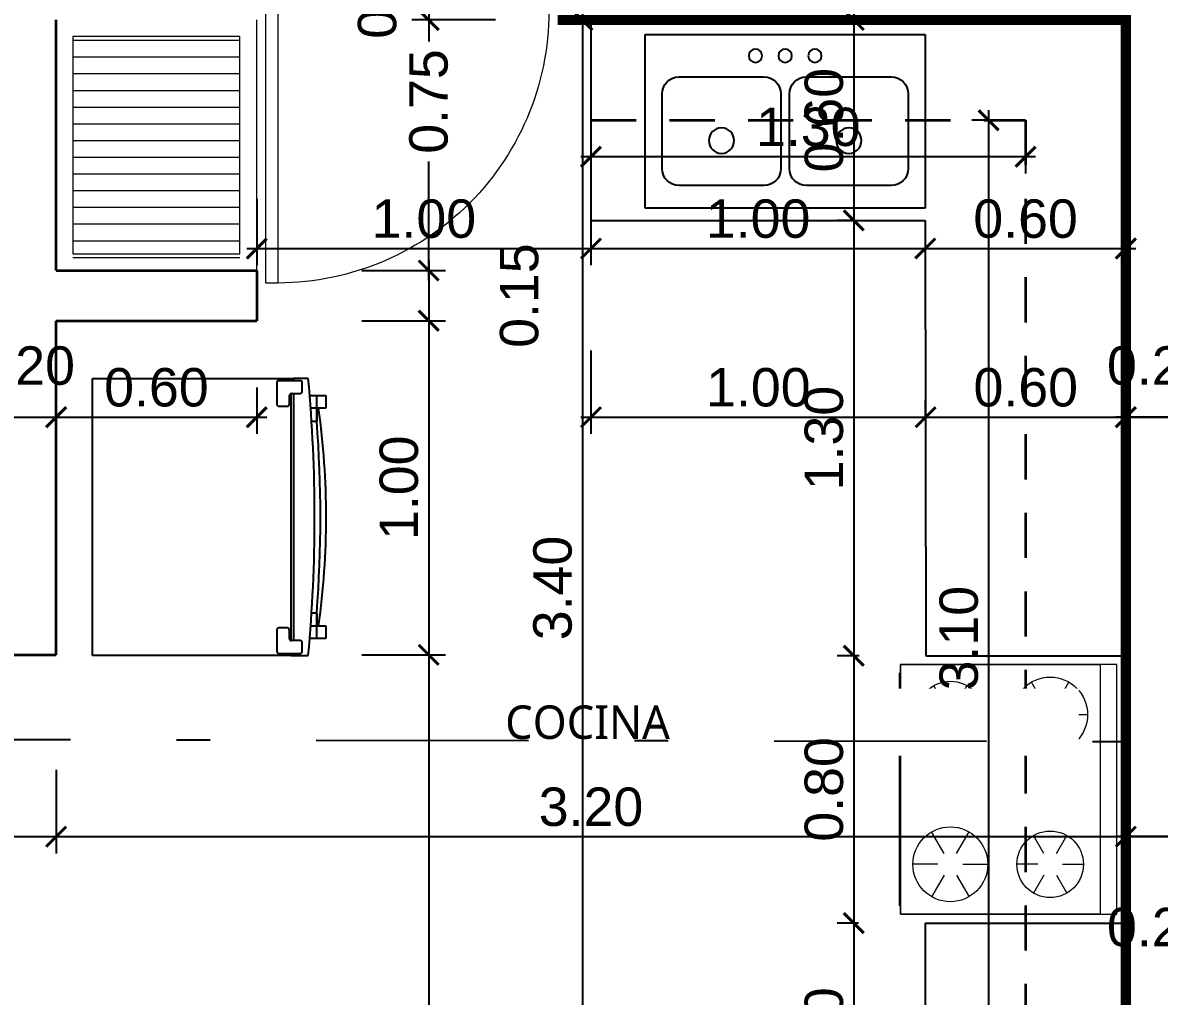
# Model space of a CAD drawing. Header units: feet. Extents: x -417 to 46, y -646 to -218.
# Drawn here: x -100.695 to -97.295, y -490.149 to -487.236 of the extents above; entities that cross this region are included whole.
import ezdxf

# ---------------------------------------------------------------- set-up
doc = ezdxf.new("R2010")
doc.units = ezdxf.units.FT
doc.header["$MEASUREMENT"] = 0
doc.linetypes.add('DASHDOT', pattern=[25.4, 12.7, -6.35, 0, -6.35])
doc.linetypes.add('HIDDEN', pattern=[0.375, 0.25, -0.125])
for name, color, linetype in [('00-PISOS', 30, 'Continuous'), ('COCINA', 2, 'Continuous'), ('DIM', 10, 'Continuous'), ('GRDUTIY', 5, 'Continuous'), ('MB3', 8, 'Continuous')]:
    doc.layers.add(name, color=color, linetype=linetype)
for name, color, linetype, lineweight in [('A-WALL', 4, 'Continuous', 25), ('closet', 8, 'Continuous', 5), ('DIM-COTAS', 1, 'Continuous', 5), ('muebles', 2, 'Continuous', 5), ('Piso', 8, 'Continuous', 9), ('puertas', 8, 'Continuous', 9), ('TXT', 2, 'Continuous', 9)]:
    doc.layers.add(name, color=color, linetype=linetype, lineweight=lineweight)
doc.styles.add('ads', font='trebuc.ttf', dxfattribs={"height": 0.14})
doc.styles.get("Standard").update_dxf_attribs({"font": 'arial.ttf', "height": 0.115})
doc.dimstyles.new('KEILY', dxfattribs={"dimtxt": 0.115, "dimasz": 0.06, "dimexe": 0.05, "dimexo": 0.2, "dimgap": 0.03, "dimtad": 1, "dimzin": 1, "dimdsep": 46, "dimtxsty": 'Standard', "dimblk": 'ARCHTICK', "dimcen": 2.5, "dimdle": 0.03, "dimclrd": 256, "dimclre": 256, "dimclrt": 7, "dimadec": 0, "dimazin": 0, "dimtfac": 1, "dimtmove": 2, "dimatfit": 3, "dimfxl": 0.2, "dimfxlon": 1, "dimtolj": 1, "dimtzin": 1, "dimarcsym": 0})

# ---------------------------------------------------------------- blocks, each defined once
blk = doc.blocks.new('A$C285A50AC')
at = {"layer": 'muebles'}
for p, q in [((0.0012, 0.6896, -0.889), (0, 0.0292, -0.889)), ((0.0012, 0.6896), (0.0011, 0.6388)), ((0.7632, 0.6882), (0.0012, 0.6896)), ((0.7632, 0.6882, -0.889), (0.0012, 0.6896, -0.889)), ((0.762, 0.0278, -0.889), (0.7632, 0.6882, -0.889)), ((0.7631, 0.6374), (0.7632, 0.6882)), ((0.0011, 0.6388), (0.7631, 0.6374)), ((0, 0.0292, -0.889), (0.762, 0.0278, -0.889))]:
    blk.add_line(p, q, dxfattribs=at)
at = {"layer": 'muebles', "color": 8}
for p, q in [((0.1533, 0.5242, 0.0025), (0.1534, 0.6004, 0.0025)), ((0.6105, 0.5234, 0.0025), (0.6106, 0.5869, 0.0025)), ((0.1203, 0.5052, 0.0025), (0.0543, 0.5435, 0.0025)), ((0.1863, 0.5051, 0.0025), (0.2523, 0.5431, 0.0025)), ((0.5775, 0.5044, 0.0025), (0.5225, 0.5363, 0.0025)), ((0.6435, 0.5043, 0.0025), (0.6985, 0.5359, 0.0025)), ((0.1202, 0.4671, 0.0025), (0.0541, 0.4292, 0.0025)), ((0.1862, 0.467, 0.0025), (0.2521, 0.4288, 0.0025)), ((0.5774, 0.4663, 0.0025), (0.5223, 0.4347, 0.0025)), ((0.6434, 0.4662, 0.0025), (0.6983, 0.4343, 0.0025)), ((0.1532, 0.448, 0.0025), (0.153, 0.3718, 0.0025)), ((0.6104, 0.4472, 0.0025), (0.6102, 0.3837, 0.0025)), ((0.1527, 0.2194, 0.0025), (0.1529, 0.2829, 0.0025)), ((0.6099, 0.2186, 0.0025), (0.6101, 0.2948, 0.0025)), ((0.1197, 0.2004, 0.0025), (0.0648, 0.2323, 0.0025)), ((0.1857, 0.2003, 0.0025), (0.2408, 0.232, 0.0025)), ((0.5769, 0.1996, 0.0025), (0.511, 0.2378, 0.0025)), ((0.6429, 0.1995, 0.0025), (0.709, 0.2375, 0.0025)), ((0.1196, 0.1623, 0.0025), (0.0646, 0.1307, 0.0025)), ((0.1526, 0.1432, 0.0025), (0.1525, 0.0797, 0.0025)), ((0.1856, 0.1622, 0.0025), (0.2406, 0.1304, 0.0025)), ((0.5768, 0.1615, 0.0025), (0.5108, 0.1235, 0.0025)), ((0.6098, 0.1424, 0.0025), (0.6097, 0.0662, 0.0025)), ((0.6428, 0.1614, 0.0025), (0.7088, 0.1232, 0.0025))]:
    blk.add_line(p, q, dxfattribs=at)
at = {"layer": 'muebles', "extrusion": (-0.001805, -0.999998, 0)}
for p, q in [((0.0635, 0.0265, -0.6223), (0.6985, 0.0254, -0.6223)), ((0.0635, 0.0265, -0.1016), (0.6985, 0.0254, -0.1016))]:
    blk.add_line(p, q, dxfattribs=at)
at = {"layer": 'muebles'}
for centre, radius in [((0.1532, 0.4861, 0.0025), 0.1143), ((0.6104, 0.4853, 0.0025), 0.1016), ((0.1527, 0.1813, 0.0025), 0.1016), ((0.6099, 0.1805, 0.0025), 0.1143)]:
    blk.add_circle(centre, radius, dxfattribs=at)
at = {"layer": 'muebles', "color": 8, "extrusion": (-0.001805, -0.999998, 0)}
for centre in [(0.0888, -0.0381, -0.0267), (0.2158, -0.0381, -0.0267), (0.3809, -0.0381, -0.0267), (0.546, -0.0381, -0.0267), (0.673, -0.0381, -0.0267)]:
    blk.add_circle(centre, 0.0254, dxfattribs=at)
at = {"layer": 'muebles'}
for points in [[(0.0012, 0.6896, 0.254), (0.0011, 0.6388, 0.254), (0.7631, 0.6374, 0.254), (0.7632, 0.6882, 0.254)], [(0, 0.0292), (0.0011, 0.6388), (0.7631, 0.6374), (0.762, 0.0278)]]:
    blk.add_3dface(points, dxfattribs=at)
at = {"layer": 'muebles', "color": 8}
for points in [[(0.0254, 0.0266, -0.0762), (0.0254, 0.0266, -0.5334), (0.7366, 0.0253, -0.5334), (0.7366, 0.0253, -0.0762)], [(0.0254, 0.0266, -0.5969), (0.0254, 0.0266, -0.8509), (0.7366, 0.0253, -0.8509), (0.7366, 0.0253, -0.5969)]]:
    blk.add_3dface(points, dxfattribs=at)
blk = doc.blocks.new('A$C2C3967B4')
at = {"layer": 'COCINA'}
for p, q in [((0.8382, 0.5199), (0, 0.5199)), ((0, 0.5199), (0, 0)), ((0.8382, 0), (0.8382, 0.5199)), ((0.3556, 0.3929), (0.1016, 0.3929)), ((0.7366, 0.3929), (0.4826, 0.3929)), ((0.0508, 0.3421), (0.0508, 0.1189)), ((0.4064, 0.1189), (0.4064, 0.3421)), ((0.4318, 0.3421), (0.4318, 0.1189)), ((0.7874, 0.1189), (0.7874, 0.3421)), ((0.1016, 0.0681), (0.3556, 0.0681)), ((0.4826, 0.0681), (0.7366, 0.0681)), ((0, 0), (0.8382, 0))]:
    blk.add_line(p, q, dxfattribs=at)
for centre, radius in [((0.3302, 0.4564), 0.0201), ((0.4191, 0.4564), 0.0201), ((0.508, 0.4564), 0.0201), ((0.2286, 0.2024), 0.0381), ((0.6096, 0.2024), 0.0381)]:
    blk.add_circle(centre, radius, dxfattribs=at)
for centre, start, end in [((0.1016, 0.3421), 90, 180), ((0.3556, 0.3421), 0, 90), ((0.4826, 0.3421), 90, 180), ((0.7366, 0.3421), 0, 90), ((0.1016, 0.1189), 180, 270), ((0.3556, 0.1189), 270, 0), ((0.4826, 0.1189), 180, 270), ((0.7366, 0.1189), 270, 0)]:
    blk.add_arc(centre, 0.0508, start, end, dxfattribs=at)
blk = doc.blocks.new('A$C007B5363')
at = {"layer": 'COCINA'}
for p, q in [((0, 0.8287), (0.5944, 0.8287)), ((0, 0), (0, 0.8287)), ((0.6206, 0.8223), (0.5571, 0.8223)), ((0.5944, 0.8287), (0.6007, 0.8287)), ((0.5944, 0.8223), (0.5944, 0.8287)), ((0.6007, 0.8287), (0.6007, 0.8223)), ((0.6452, 0.8287), (0.6007, 0.8287)), ((0.5507, 0.816), (0.5507, 0.7525)), ((0.5944, 0.0446), (0.5944, 0.7841)), ((0.5952, 0.7842), (0.6206, 0.7842)), ((0.6007, 0.7842), (0.6007, 0.0445)), ((0.6269, 0.7906), (0.6269, 0.816)), ((0.5888, 0.7525), (0.5888, 0.7779)), ((0.6487, 0.7779), (0.6706, 0.7779)), ((0.6706, 0.7779), (0.6975, 0.7779)), ((0.6706, 0.7398), (0.6706, 0.7779)), ((0.6706, 0.7398), (0.6706, 0.7779)), ((0.6987, 0.7398), (0.6987, 0.7779)), ((0.5571, 0.7461), (0.5825, 0.7461)), ((0.6706, 0.7398), (0.6513, 0.7398)), ((0.6975, 0.7398), (0.6706, 0.7398)), ((0.6706, 0.7398), (0.6706, 0.7017)), ((0.6706, 0.7017), (0.6706, 0.7398)), ((0.6539, 0.7017), (0.6706, 0.7017)), ((0.6706, 0.127), (0.6539, 0.127)), ((0.6706, 0.127), (0.6706, 0.0889)), ((0.6706, 0.0889), (0.6706, 0.127)), ((0.5507, 0.0762), (0.5507, 0.0127)), ((0.5825, 0.0826), (0.5571, 0.0826)), ((0.5888, 0.0508), (0.5888, 0.0762)), ((0.6513, 0.0889), (0.6706, 0.0889)), ((0.6706, 0.0889), (0.6975, 0.0889)), ((0.6706, 0.0508), (0.6706, 0.0889)), ((0.6706, 0.0508), (0.6706, 0.0889)), ((0.6987, 0.0508), (0.6987, 0.0889)), ((0.6206, 0.0445), (0.5952, 0.0445)), ((0.6269, 0.0127), (0.6269, 0.0381)), ((0.6706, 0.0508), (0.6487, 0.0508)), ((0.6975, 0.0508), (0.6706, 0.0508)), ((0.5944, 0), (0, 0)), ((0.5571, 0.0064), (0.6206, 0.0064)), ((0.5944, 0), (0.5944, 0.0064)), ((0.5944, 0), (0.6007, 0)), ((0.6007, 0.0064), (0.6007, 0)), ((0.6007, 0), (0.6452, 0))]:
    blk.add_line(p, q, dxfattribs=at)
for centre, radius, start, end in [((0.5571, 0.816), 0.00635, 90, 180), ((0.6206, 0.816), 0.00635, 360, 90), ((-3.8512, 0.4143), 4.5154, 354.7351, 5.2649), ((0.5952, 0.7779), 0.00635, 90, 180), ((0.6206, 0.7906), 0.00635, 270, 360), ((0.5571, 0.7525), 0.00635, 180, 270), ((0.5825, 0.7525), 0.00635, 270, 360), ((-1.6745, 0.4143), 2.3731, 352.1151, 7.8849), ((-3.0793, 0.4143), 3.7608, 355.6182, 4.3818), ((0.5571, 0.0762), 0.00635, 90, 180), ((0.5825, 0.0762), 0.00635, 360, 90), ((0.5952, 0.0508), 0.00635, 180, 270), ((0.6206, 0.0381), 0.00635, 360, 90), ((0.5571, 0.0127), 0.00635, 180, 270), ((0.6206, 0.0127), 0.00635, 270, 360)]:
    blk.add_arc(centre, radius, start, end, dxfattribs=at)
blk = doc.blocks.new('A$C4D292AF4')
at = {"layer": 'puertas'}
for points in [[(0.03, 0.05), (0.07, 0.05), (0.07, 1.05), (0.03, 1.05)], [(0, 0), (0.03, 0), (0.03, 0.1), (0, 0.1)], [(0.97, 0), (1, 0), (1, 0.1), (0.97, 0.1)]]:
    blk.add_lwpolyline(points, close=True, dxfattribs=at)
blk.add_arc((0.0677, 0.1465), 0.9035, 357.0481, 89.8556, dxfattribs=at)
blk = doc.blocks.new('_ArchTick')
at = {"layer": 'DIM-COTAS', "color": 0, "const_width": 0.15}
blk.add_lwpolyline([(-0.5, -0.5), (0.5, 0.5)], dxfattribs=at)
blk = doc.blocks.new('*D1534')
at = {"layer": 'Defpoints', "color": 0, "transparency": 16777216}
for p in [(-76.1581, -487.2775), (-102.945, -488.9275), (-75.8766, -488.9275)]:
    blk.add_point(p, dxfattribs=at)
at = {"layer": 'DIM', "lineweight": -2, "transparency": 16777216}
for p, q in [((-75.8766, -487.2475), (-75.8766, -488.9575)), ((-75.9581, -487.2775), (-75.8266, -487.2775)), ((-76.0766, -488.9275), (-75.8266, -488.9275))]:
    blk.add_line(p, q, dxfattribs=at)
at = {"layer": 'DIM', "lineweight": -2, "transparency": 16777216, "xscale": 0.06, "yscale": 0.06, "zscale": 0.06}
for p, rotation in [((-75.8766, -487.2775), 90), ((-75.8766, -488.9275), 270)]:
    blk.add_blockref('_ArchTick', p, dxfattribs=dict(at, rotation=rotation))
at = {"layer": 'DIM', "color": 7, "transparency": 16777216, "insert": (-75.9653, -488.1025), "char_height": 0.115, "attachment_point": 5, "rotation": 90}
blk.add_mtext('\\A1;1.65', dxfattribs=at)
blk = doc.blocks.new('*D1553')
at = {"layer": 'Defpoints', "color": 0, "transparency": 16777216}
for p in [(-98.8954, -487.0275), (-99.4809, -487.2275), (-98.9954, -487.2275)]:
    blk.add_point(p, dxfattribs=at)
at = {"layer": 'DIM', "lineweight": -2, "transparency": 16777216}
for p, q in [((-99.4809, -486.9975), (-99.4809, -487.2575)), ((-99.2809, -487.0275), (-99.5309, -487.0275)), ((-99.2809, -487.2275), (-99.5309, -487.2275))]:
    blk.add_line(p, q, dxfattribs=at)
at = {"layer": 'DIM', "lineweight": -2, "transparency": 16777216, "xscale": 0.06, "yscale": 0.06, "zscale": 0.06}
for p, rotation in [((-99.4809, -487.0275), 90), ((-99.4809, -487.2275), 270)]:
    blk.add_blockref('_ArchTick', p, dxfattribs=dict(at, rotation=rotation))
at = {"layer": 'DIM', "color": 7, "transparency": 16777216, "insert": (-99.6346, -487.1275), "char_height": 0.115, "attachment_point": 5, "rotation": 90}
blk.add_mtext('\\A1;0.20', dxfattribs=at)
blk = doc.blocks.new('*D1554')
at = {"layer": 'Defpoints', "color": 0, "transparency": 16777216}
for p in [(-98.9954, -487.2275), (-99.9954, -487.9775), (-99.4809, -487.9775)]:
    blk.add_point(p, dxfattribs=at)
at = {"layer": 'DIM', "lineweight": -2, "transparency": 16777216}
for p, q in [((-99.4809, -487.1975), (-99.4809, -487.2917)), ((-99.2809, -487.2275), (-99.5309, -487.2275)), ((-99.4809, -488.0075), (-99.4809, -487.6512)), ((-99.6809, -487.9775), (-99.4309, -487.9775))]:
    blk.add_line(p, q, dxfattribs=at)
at = {"layer": 'DIM', "lineweight": -2, "transparency": 16777216, "xscale": 0.06, "yscale": 0.06, "zscale": 0.06}
for p, rotation in [((-99.4809, -487.2275), 90), ((-99.4809, -487.9775), 270)]:
    blk.add_blockref('_ArchTick', p, dxfattribs=dict(at, rotation=rotation))
at = {"layer": 'DIM', "color": 7, "transparency": 16777216, "insert": (-99.4809, -487.4715), "char_height": 0.115, "attachment_point": 5, "rotation": 90}
blk.add_mtext('\\A1;0.75', dxfattribs=at)
blk = doc.blocks.new('*D1555')
at = {"layer": 'Defpoints', "color": 0, "transparency": 16777216}
for p in [(-99.9954, -487.9775), (-99.9954, -488.1275), (-99.4809, -488.1275)]:
    blk.add_point(p, dxfattribs=at)
at = {"layer": 'DIM', "lineweight": -2, "transparency": 16777216}
for p, q in [((-99.4809, -487.9475), (-99.4809, -488.1575)), ((-99.6809, -487.9775), (-99.4309, -487.9775)), ((-99.6809, -488.1275), (-99.4309, -488.1275))]:
    blk.add_line(p, q, dxfattribs=at)
at = {"layer": 'DIM', "lineweight": -2, "transparency": 16777216, "xscale": 0.06, "yscale": 0.06, "zscale": 0.06}
for p, rotation in [((-99.4809, -487.9775), 90), ((-99.4809, -488.1275), 270)]:
    blk.add_blockref('_ArchTick', p, dxfattribs=dict(at, rotation=rotation))
at = {"layer": 'DIM', "color": 7, "transparency": 16777216, "insert": (-99.2097, -488.0525), "char_height": 0.115, "attachment_point": 5, "rotation": 90}
blk.add_mtext('\\A1;0.15', dxfattribs=at)
blk = doc.blocks.new('*D1556')
at = {"layer": 'Defpoints', "color": 0, "transparency": 16777216}
for p in [(-99.9954, -488.1275), (-100.5954, -489.1275), (-99.4809, -489.1275)]:
    blk.add_point(p, dxfattribs=at)
at = {"layer": 'DIM', "lineweight": -2, "transparency": 16777216}
for p, q in [((-99.4809, -488.0975), (-99.4809, -489.1575)), ((-99.6809, -488.1275), (-99.4309, -488.1275)), ((-99.6809, -489.1275), (-99.4309, -489.1275))]:
    blk.add_line(p, q, dxfattribs=at)
at = {"layer": 'DIM', "lineweight": -2, "transparency": 16777216, "xscale": 0.06, "yscale": 0.06, "zscale": 0.06}
for p, rotation in [((-99.4809, -488.1275), 90), ((-99.4809, -489.1275), 270)]:
    blk.add_blockref('_ArchTick', p, dxfattribs=dict(at, rotation=rotation))
at = {"layer": 'DIM', "color": 7, "transparency": 16777216, "insert": (-99.5696, -488.6275), "char_height": 0.115, "attachment_point": 5, "rotation": 90}
blk.add_mtext('\\A1;1.00', dxfattribs=at)
blk = doc.blocks.new('*D1557')
at = {"layer": 'Defpoints', "color": 0, "transparency": 16777216}
for p in [(-100.5954, -489.1275), (-99.4809, -495.4275), (-99.2904, -495.4275)]:
    blk.add_point(p, dxfattribs=at)
at = {"layer": 'DIM', "lineweight": -2, "transparency": 16777216}
for p, q in [((-99.4809, -489.0975), (-99.4809, -495.4575)), ((-99.6809, -489.1275), (-99.4309, -489.1275)), ((-99.4809, -495.4275), (-99.5309, -495.4275))]:
    blk.add_line(p, q, dxfattribs=at)
at = {"layer": 'DIM', "lineweight": -2, "transparency": 16777216, "xscale": 0.06, "yscale": 0.06, "zscale": 0.06}
for p, rotation in [((-99.4809, -489.1275), 90), ((-99.4809, -495.4275), 270)]:
    blk.add_blockref('_ArchTick', p, dxfattribs=dict(at, rotation=rotation))
at = {"layer": 'DIM', "color": 7, "transparency": 16777216, "insert": (-99.5696, -492.2775), "char_height": 0.115, "attachment_point": 5, "rotation": 90}
blk.add_mtext('\\A1;6.30', dxfattribs=at)
blk = doc.blocks.new('*D1558')
at = {"layer": 'Defpoints', "color": 0, "transparency": 16777216}
for p in [(-98.8954, -487.2275), (-99.0212, -490.6275), (-98.6936, -490.6275)]:
    blk.add_point(p, dxfattribs=at)
at = {"layer": 'DIM', "lineweight": -2, "transparency": 16777216}
for p, q in [((-99.0212, -487.1975), (-99.0212, -490.6575)), ((-99.0212, -487.2275), (-99.0712, -487.2275)), ((-98.8936, -490.6275), (-99.0712, -490.6275))]:
    blk.add_line(p, q, dxfattribs=at)
at = {"layer": 'DIM', "lineweight": -2, "transparency": 16777216, "xscale": 0.06, "yscale": 0.06, "zscale": 0.06}
for p, rotation in [((-99.0212, -487.2275), 90), ((-99.0212, -490.6275), 270)]:
    blk.add_blockref('_ArchTick', p, dxfattribs=dict(at, rotation=rotation))
at = {"layer": 'DIM', "color": 7, "transparency": 16777216, "insert": (-99.1099, -488.9275), "char_height": 0.115, "attachment_point": 5, "rotation": 90}
blk.add_mtext('\\A1;3.40', dxfattribs=at)
blk = doc.blocks.new('*D1564')
at = {"layer": 'Defpoints', "color": 0, "transparency": 16777216}
for p in [(-98.0433, -487.2275), (-98.2093, -487.8275), (-98.0433, -487.8275)]:
    blk.add_point(p, dxfattribs=at)
at = {"layer": 'DIM', "lineweight": -2, "transparency": 16777216}
for p, q in [((-98.2093, -487.1975), (-98.2093, -487.8575)), ((-98.2093, -487.2275), (-98.2593, -487.2275)), ((-98.2093, -487.8275), (-98.2593, -487.8275))]:
    blk.add_line(p, q, dxfattribs=at)
at = {"layer": 'DIM', "lineweight": -2, "transparency": 16777216, "xscale": 0.06, "yscale": 0.06, "zscale": 0.06}
for p, rotation in [((-98.2093, -487.2275), 90), ((-98.2093, -487.8275), 270)]:
    blk.add_blockref('_ArchTick', p, dxfattribs=dict(at, rotation=rotation))
at = {"layer": 'DIM', "color": 7, "transparency": 16777216, "insert": (-98.2981, -487.5275), "char_height": 0.115, "attachment_point": 5, "rotation": 90}
blk.add_mtext('\\A1;0.60', dxfattribs=at)
blk = doc.blocks.new('*D1565')
at = {"layer": 'Defpoints', "color": 0, "transparency": 16777216}
for p in [(-98.0433, -487.8275), (-98.2093, -489.1302), (-97.9934, -489.1302)]:
    blk.add_point(p, dxfattribs=at)
at = {"layer": 'DIM', "lineweight": -2, "transparency": 16777216}
for p, q in [((-98.2093, -487.7975), (-98.2093, -489.1602)), ((-98.2093, -487.8275), (-98.2593, -487.8275)), ((-98.1934, -489.1302), (-98.2593, -489.1302))]:
    blk.add_line(p, q, dxfattribs=at)
at = {"layer": 'DIM', "lineweight": -2, "transparency": 16777216, "xscale": 0.06, "yscale": 0.06, "zscale": 0.06}
for p, rotation in [((-98.2093, -487.8275), 90), ((-98.2093, -489.1302), 270)]:
    blk.add_blockref('_ArchTick', p, dxfattribs=dict(at, rotation=rotation))
at = {"layer": 'DIM', "color": 7, "transparency": 16777216, "insert": (-98.2981, -488.4788), "char_height": 0.115, "attachment_point": 5, "rotation": 90}
blk.add_mtext('\\A1;1.30', dxfattribs=at)
blk = doc.blocks.new('*D1566')
at = {"layer": 'Defpoints', "color": 0, "transparency": 16777216}
for p in [(-97.9934, -489.1302), (-98.2093, -489.9302), (-97.9954, -489.9302)]:
    blk.add_point(p, dxfattribs=at)
at = {"layer": 'DIM', "lineweight": -2, "transparency": 16777216}
for p, q in [((-98.2093, -489.1002), (-98.2093, -489.9602)), ((-98.1934, -489.1302), (-98.2593, -489.1302)), ((-98.1954, -489.9302), (-98.2593, -489.9302))]:
    blk.add_line(p, q, dxfattribs=at)
at = {"layer": 'DIM', "lineweight": -2, "transparency": 16777216, "xscale": 0.06, "yscale": 0.06, "zscale": 0.06}
for p, rotation in [((-98.2093, -489.1302), 90), ((-98.2093, -489.9302), 270)]:
    blk.add_blockref('_ArchTick', p, dxfattribs=dict(at, rotation=rotation))
at = {"layer": 'DIM', "color": 7, "transparency": 16777216, "insert": (-98.2981, -489.5302), "char_height": 0.115, "attachment_point": 5, "rotation": 90}
blk.add_mtext('\\A1;0.80', dxfattribs=at)
blk = doc.blocks.new('*D1567')
at = {"layer": 'Defpoints', "color": 0, "transparency": 16777216}
for p in [(-97.9954, -489.9302), (-98.2093, -490.6275), (-97.9954, -490.6275)]:
    blk.add_point(p, dxfattribs=at)
at = {"layer": 'DIM', "lineweight": -2, "transparency": 16777216}
for p, q in [((-98.2093, -489.9002), (-98.2093, -490.6575)), ((-98.1954, -489.9302), (-98.2593, -489.9302)), ((-98.1954, -490.6275), (-98.2593, -490.6275))]:
    blk.add_line(p, q, dxfattribs=at)
at = {"layer": 'DIM', "lineweight": -2, "transparency": 16777216, "xscale": 0.06, "yscale": 0.06, "zscale": 0.06}
for p, rotation in [((-98.2093, -489.9302), 90), ((-98.2093, -490.6275), 270)]:
    blk.add_blockref('_ArchTick', p, dxfattribs=dict(at, rotation=rotation))
at = {"layer": 'DIM', "color": 7, "transparency": 16777216, "insert": (-98.2981, -490.2788), "char_height": 0.115, "attachment_point": 5, "rotation": 90}
blk.add_mtext('\\A1;0.70', dxfattribs=at)
blk = doc.blocks.new('*D1596')
at = {"layer": 'Defpoints', "color": 0, "transparency": 16777216}
for p in [(-100.5954, -488.4163), (-100.5954, -488.7138), (-100.7954, -488.9275)]:
    blk.add_point(p, dxfattribs=at)
at = {"layer": 'DIM', "lineweight": -2, "transparency": 16777216}
for p, q in [((-100.7954, -488.6163), (-100.7954, -488.3663)), ((-100.5954, -488.5138), (-100.5954, -488.3663)), ((-100.8254, -488.4163), (-100.5654, -488.4163))]:
    blk.add_line(p, q, dxfattribs=at)
at = {"layer": 'DIM', "lineweight": -2, "transparency": 16777216, "xscale": 0.06, "yscale": 0.06, "zscale": 0.06, "rotation": 180}
blk.add_blockref('_ArchTick', (-100.7954, -488.4163), dxfattribs=at)
at = {"layer": 'DIM', "lineweight": -2, "transparency": 16777216, "xscale": 0.06, "yscale": 0.06, "zscale": 0.06}
blk.add_blockref('_ArchTick', (-100.5954, -488.4163), dxfattribs=at)
at = {"layer": 'DIM', "color": 7, "transparency": 16777216, "insert": (-100.6954, -488.2626), "char_height": 0.115, "attachment_point": 5}
blk.add_mtext('\\A1;0.20', dxfattribs=at)
blk = doc.blocks.new('*D1597')
at = {"layer": 'Defpoints', "color": 0, "transparency": 16777216}
for p in [(-99.9954, -488.1275), (-99.9954, -488.4163), (-100.5954, -488.7138)]:
    blk.add_point(p, dxfattribs=at)
at = {"layer": 'DIM', "lineweight": -2, "transparency": 16777216}
for p, q in [((-99.9954, -488.3275), (-99.9954, -488.4663)), ((-100.5954, -488.5138), (-100.5954, -488.3663)), ((-100.6254, -488.4163), (-99.9654, -488.4163))]:
    blk.add_line(p, q, dxfattribs=at)
at = {"layer": 'DIM', "lineweight": -2, "transparency": 16777216, "xscale": 0.06, "yscale": 0.06, "zscale": 0.06, "rotation": 180}
blk.add_blockref('_ArchTick', (-100.5954, -488.4163), dxfattribs=at)
at = {"layer": 'DIM', "lineweight": -2, "transparency": 16777216, "xscale": 0.06, "yscale": 0.06, "zscale": 0.06}
blk.add_blockref('_ArchTick', (-99.9954, -488.4163), dxfattribs=at)
at = {"layer": 'DIM', "color": 7, "transparency": 16777216, "insert": (-100.2954, -488.3276), "char_height": 0.115, "attachment_point": 5}
blk.add_mtext('\\A1;0.60', dxfattribs=at)
blk = doc.blocks.new('*D1598')
at = {"layer": 'Defpoints', "color": 0, "transparency": 16777216}
for p in [(-98.9954, -487.8275), (-97.9943, -488.4163), (-97.9943, -488.5271)]:
    blk.add_point(p, dxfattribs=at)
at = {"layer": 'DIM', "lineweight": -2, "transparency": 16777216}
for p, q in [((-98.9954, -488.2163), (-98.9954, -488.4663)), ((-97.9943, -488.4163), (-97.9943, -488.3663)), ((-99.0254, -488.4163), (-97.9643, -488.4163))]:
    blk.add_line(p, q, dxfattribs=at)
at = {"layer": 'DIM', "lineweight": -2, "transparency": 16777216, "xscale": 0.06, "yscale": 0.06, "zscale": 0.06, "rotation": 180}
blk.add_blockref('_ArchTick', (-98.9954, -488.4163), dxfattribs=at)
at = {"layer": 'DIM', "lineweight": -2, "transparency": 16777216, "xscale": 0.06, "yscale": 0.06, "zscale": 0.06}
blk.add_blockref('_ArchTick', (-97.9943, -488.4163), dxfattribs=at)
at = {"layer": 'DIM', "color": 7, "transparency": 16777216, "insert": (-98.4948, -488.3276), "char_height": 0.115, "attachment_point": 5}
blk.add_mtext('\\A1;1.00', dxfattribs=at)
blk = doc.blocks.new('*D1599')
at = {"layer": 'Defpoints', "color": 0, "transparency": 16777216}
for p in [(-97.3954, -488.4163), (-97.9943, -488.5271), (-97.3954, -488.5917)]:
    blk.add_point(p, dxfattribs=at)
at = {"layer": 'DIM', "lineweight": -2, "transparency": 16777216}
for p, q in [((-97.9943, -488.4163), (-97.9943, -488.3663)), ((-97.3954, -488.4163), (-97.3954, -488.3663)), ((-98.0243, -488.4163), (-97.3654, -488.4163))]:
    blk.add_line(p, q, dxfattribs=at)
at = {"layer": 'DIM', "lineweight": -2, "transparency": 16777216, "xscale": 0.06, "yscale": 0.06, "zscale": 0.06, "rotation": 180}
blk.add_blockref('_ArchTick', (-97.9943, -488.4163), dxfattribs=at)
at = {"layer": 'DIM', "lineweight": -2, "transparency": 16777216, "xscale": 0.06, "yscale": 0.06, "zscale": 0.06}
blk.add_blockref('_ArchTick', (-97.3954, -488.4163), dxfattribs=at)
at = {"layer": 'DIM', "color": 7, "transparency": 16777216, "insert": (-97.6948, -488.3276), "char_height": 0.115, "attachment_point": 5}
blk.add_mtext('\\A1;0.60', dxfattribs=at)
blk = doc.blocks.new('*D1600')
at = {"layer": 'Defpoints', "color": 0, "transparency": 16777216}
for p in [(-97.1954, -488.4163), (-97.3954, -488.5917), (-97.1954, -488.6348)]:
    blk.add_point(p, dxfattribs=at)
at = {"layer": 'DIM', "lineweight": -2, "transparency": 16777216}
for p, q in [((-97.3954, -488.4163), (-97.3954, -488.3663)), ((-97.1954, -488.4348), (-97.1954, -488.3663)), ((-97.4254, -488.4163), (-97.1654, -488.4163))]:
    blk.add_line(p, q, dxfattribs=at)
at = {"layer": 'DIM', "lineweight": -2, "transparency": 16777216, "xscale": 0.06, "yscale": 0.06, "zscale": 0.06, "rotation": 180}
blk.add_blockref('_ArchTick', (-97.3954, -488.4163), dxfattribs=at)
at = {"layer": 'DIM', "lineweight": -2, "transparency": 16777216, "xscale": 0.06, "yscale": 0.06, "zscale": 0.06}
blk.add_blockref('_ArchTick', (-97.1954, -488.4163), dxfattribs=at)
at = {"layer": 'DIM', "color": 7, "transparency": 16777216, "insert": (-97.2954, -488.2626), "char_height": 0.115, "attachment_point": 5}
blk.add_mtext('\\A1;0.20', dxfattribs=at)
blk = doc.blocks.new('*D1601')
at = {"layer": 'Defpoints', "color": 0, "transparency": 16777216}
for p in [(-99.9954, -487.5631), (-98.9954, -487.5631), (-98.9954, -487.9116)]:
    blk.add_point(p, dxfattribs=at)
at = {"layer": 'DIM', "lineweight": -2, "transparency": 16777216}
for p, q in [((-99.9954, -487.7631), (-99.9954, -487.9616)), ((-98.9954, -487.7631), (-98.9954, -487.9616)), ((-100.0254, -487.9116), (-98.9654, -487.9116))]:
    blk.add_line(p, q, dxfattribs=at)
at = {"layer": 'DIM', "lineweight": -2, "transparency": 16777216, "xscale": 0.06, "yscale": 0.06, "zscale": 0.06, "rotation": 180}
blk.add_blockref('_ArchTick', (-99.9954, -487.9116), dxfattribs=at)
at = {"layer": 'DIM', "lineweight": -2, "transparency": 16777216, "xscale": 0.06, "yscale": 0.06, "zscale": 0.06}
blk.add_blockref('_ArchTick', (-98.9954, -487.9116), dxfattribs=at)
at = {"layer": 'DIM', "color": 7, "transparency": 16777216, "insert": (-99.4954, -487.8229), "char_height": 0.115, "attachment_point": 5}
blk.add_mtext('\\A1;1.00', dxfattribs=at)
blk = doc.blocks.new('*D1602')
at = {"layer": 'Defpoints', "color": 0, "transparency": 16777216}
for p in [(-98.9954, -487.5631), (-97.9954, -487.8275), (-97.9954, -487.9116)]:
    blk.add_point(p, dxfattribs=at)
at = {"layer": 'DIM', "lineweight": -2, "transparency": 16777216}
for p, q in [((-98.9954, -487.7631), (-98.9954, -487.9616)), ((-99.0254, -487.9116), (-97.9654, -487.9116)), ((-97.9954, -487.9116), (-97.9954, -487.9616))]:
    blk.add_line(p, q, dxfattribs=at)
at = {"layer": 'DIM', "lineweight": -2, "transparency": 16777216, "xscale": 0.06, "yscale": 0.06, "zscale": 0.06, "rotation": 180}
blk.add_blockref('_ArchTick', (-98.9954, -487.9116), dxfattribs=at)
at = {"layer": 'DIM', "lineweight": -2, "transparency": 16777216, "xscale": 0.06, "yscale": 0.06, "zscale": 0.06}
blk.add_blockref('_ArchTick', (-97.9954, -487.9116), dxfattribs=at)
at = {"layer": 'DIM', "color": 7, "transparency": 16777216, "insert": (-98.4954, -487.8229), "char_height": 0.115, "attachment_point": 5}
blk.add_mtext('\\A1;1.00', dxfattribs=at)
blk = doc.blocks.new('*D1603')
at = {"layer": 'Defpoints', "color": 0, "transparency": 16777216}
for p in [(-97.3954, -487.798), (-97.9954, -487.8275), (-97.3954, -487.9116)]:
    blk.add_point(p, dxfattribs=at)
at = {"layer": 'DIM', "lineweight": -2, "transparency": 16777216}
for p, q in [((-98.0254, -487.9116), (-97.3654, -487.9116)), ((-97.9954, -487.9116), (-97.9954, -487.9616)), ((-97.3954, -487.9116), (-97.3954, -487.9616))]:
    blk.add_line(p, q, dxfattribs=at)
at = {"layer": 'DIM', "lineweight": -2, "transparency": 16777216, "xscale": 0.06, "yscale": 0.06, "zscale": 0.06, "rotation": 180}
blk.add_blockref('_ArchTick', (-97.9954, -487.9116), dxfattribs=at)
at = {"layer": 'DIM', "lineweight": -2, "transparency": 16777216, "xscale": 0.06, "yscale": 0.06, "zscale": 0.06}
blk.add_blockref('_ArchTick', (-97.3954, -487.9116), dxfattribs=at)
at = {"layer": 'DIM', "color": 7, "transparency": 16777216, "insert": (-97.6954, -487.8229), "char_height": 0.115, "attachment_point": 5}
blk.add_mtext('\\A1;0.60', dxfattribs=at)
blk = doc.blocks.new('*D1608')
at = {"layer": 'Defpoints', "color": 0, "transparency": 16777216}
for p in [(-100.5954, -489.1275), (-100.5954, -489.6716), (-102.0954, -490.3275)]:
    blk.add_point(p, dxfattribs=at)
at = {"layer": 'DIM', "lineweight": -2, "transparency": 16777216}
for p, q in [((-100.5954, -489.4716), (-100.5954, -489.7216)), ((-102.0954, -489.8716), (-102.0954, -489.6216)), ((-102.1254, -489.6716), (-100.5654, -489.6716))]:
    blk.add_line(p, q, dxfattribs=at)
at = {"layer": 'DIM', "lineweight": -2, "transparency": 16777216, "xscale": 0.06, "yscale": 0.06, "zscale": 0.06, "rotation": 180}
blk.add_blockref('_ArchTick', (-102.0954, -489.6716), dxfattribs=at)
at = {"layer": 'DIM', "lineweight": -2, "transparency": 16777216, "xscale": 0.06, "yscale": 0.06, "zscale": 0.06}
blk.add_blockref('_ArchTick', (-100.5954, -489.6716), dxfattribs=at)
at = {"layer": 'DIM', "color": 7, "transparency": 16777216, "insert": (-101.3454, -489.5829), "char_height": 0.115, "attachment_point": 5}
blk.add_mtext('\\A1;1.50', dxfattribs=at)
blk = doc.blocks.new('*D1609')
at = {"layer": 'Defpoints', "color": 0, "transparency": 16777216}
for p in [(-97.3954, -489.0457), (-100.5954, -489.1275), (-97.3954, -489.6716)]:
    blk.add_point(p, dxfattribs=at)
at = {"layer": 'DIM', "lineweight": -2, "transparency": 16777216}
for p, q in [((-100.5954, -489.4716), (-100.5954, -489.7216)), ((-97.3954, -489.4716), (-97.3954, -489.7216)), ((-100.6254, -489.6716), (-97.3654, -489.6716))]:
    blk.add_line(p, q, dxfattribs=at)
at = {"layer": 'DIM', "lineweight": -2, "transparency": 16777216, "xscale": 0.06, "yscale": 0.06, "zscale": 0.06, "rotation": 180}
blk.add_blockref('_ArchTick', (-100.5954, -489.6716), dxfattribs=at)
at = {"layer": 'DIM', "lineweight": -2, "transparency": 16777216, "xscale": 0.06, "yscale": 0.06, "zscale": 0.06}
blk.add_blockref('_ArchTick', (-97.3954, -489.6716), dxfattribs=at)
at = {"layer": 'DIM', "color": 7, "transparency": 16777216, "insert": (-98.9954, -489.5828), "char_height": 0.115, "attachment_point": 5}
blk.add_mtext('\\A1;3.20', dxfattribs=at)
blk = doc.blocks.new('*D1610')
at = {"layer": 'Defpoints', "color": 0, "transparency": 16777216}
for p in [(-97.1954, -488.9275), (-97.3954, -489.0457), (-97.1954, -489.6716)]:
    blk.add_point(p, dxfattribs=at)
at = {"layer": 'DIM', "lineweight": -2, "transparency": 16777216}
for p, q in [((-97.3954, -489.4716), (-97.3954, -489.7216)), ((-97.1954, -489.4716), (-97.1954, -489.7216)), ((-97.4254, -489.6716), (-97.1654, -489.6716))]:
    blk.add_line(p, q, dxfattribs=at)
at = {"layer": 'DIM', "lineweight": -2, "transparency": 16777216, "xscale": 0.06, "yscale": 0.06, "zscale": 0.06, "rotation": 180}
blk.add_blockref('_ArchTick', (-97.3954, -489.6716), dxfattribs=at)
at = {"layer": 'DIM', "lineweight": -2, "transparency": 16777216, "xscale": 0.06, "yscale": 0.06, "zscale": 0.06}
blk.add_blockref('_ArchTick', (-97.1954, -489.6716), dxfattribs=at)
at = {"layer": 'DIM', "color": 7, "transparency": 16777216, "insert": (-97.2954, -489.9427), "char_height": 0.115, "attachment_point": 5}
blk.add_mtext('\\A1;0.20', dxfattribs=at)
blk = doc.blocks.new('*D1660')
at = {"layer": 'Defpoints', "color": 0, "transparency": 16777216}
for p in [(-97.3954, -488.4163), (-97.1954, -488.5917), (-97.3954, -488.6348)]:
    blk.add_point(p, dxfattribs=at)
at = {"layer": 'DIM', "lineweight": -2, "transparency": 16777216}
for p, q in [((-97.3954, -488.4348), (-97.3954, -488.3663)), ((-97.1954, -488.4163), (-97.1954, -488.3663)), ((-97.1654, -488.4163), (-97.4254, -488.4163))]:
    blk.add_line(p, q, dxfattribs=at)
at = {"layer": 'DIM', "lineweight": -2, "transparency": 16777216, "xscale": 0.06, "yscale": 0.06, "zscale": 0.06, "rotation": 180}
blk.add_blockref('_ArchTick', (-97.3954, -488.4163), dxfattribs=at)
at = {"layer": 'DIM', "lineweight": -2, "transparency": 16777216, "xscale": 0.06, "yscale": 0.06, "zscale": 0.06}
blk.add_blockref('_ArchTick', (-97.1954, -488.4163), dxfattribs=at)
at = {"layer": 'DIM', "color": 7, "transparency": 16777216, "insert": (-97.2954, -488.2626), "char_height": 0.115, "attachment_point": 5}
blk.add_mtext('\\A1;0.20', dxfattribs=at)
blk = doc.blocks.new('*D1718')
at = {"layer": 'Defpoints', "color": 0, "transparency": 16777216}
for p in [(-97.3954, -488.9275), (-97.1954, -489.0457), (-97.3954, -489.6716)]:
    blk.add_point(p, dxfattribs=at)
at = {"layer": 'DIM', "lineweight": -2, "transparency": 16777216}
for p, q in [((-97.3954, -489.4716), (-97.3954, -489.7216)), ((-97.1954, -489.4716), (-97.1954, -489.7216)), ((-97.1654, -489.6716), (-97.4254, -489.6716))]:
    blk.add_line(p, q, dxfattribs=at)
at = {"layer": 'DIM', "lineweight": -2, "transparency": 16777216, "xscale": 0.06, "yscale": 0.06, "zscale": 0.06, "rotation": 180}
blk.add_blockref('_ArchTick', (-97.3954, -489.6716), dxfattribs=at)
at = {"layer": 'DIM', "lineweight": -2, "transparency": 16777216, "xscale": 0.06, "yscale": 0.06, "zscale": 0.06}
blk.add_blockref('_ArchTick', (-97.1954, -489.6716), dxfattribs=at)
at = {"layer": 'DIM', "color": 7, "transparency": 16777216, "insert": (-97.2954, -489.9427), "char_height": 0.115, "attachment_point": 5}
blk.add_mtext('\\A1;0.20', dxfattribs=at)
blk = doc.blocks.new('*D3351')
at = {"layer": '00-PISOS', "lineweight": -2, "transparency": 16777216}
for p, q in [((-97.6654, -487.637), (-99.0254, -487.637)), ((-98.9954, -487.637), (-98.9954, -487.687)), ((-97.6954, -487.637), (-97.6954, -487.687))]:
    blk.add_line(p, q, dxfattribs=at)
at = {"layer": 'Defpoints', "color": 0, "transparency": 16777216}
for p in [(-98.9954, -487.5275), (-97.6954, -487.5275), (-98.9954, -487.637)]:
    blk.add_point(p, dxfattribs=at)
at = {"layer": '00-PISOS', "lineweight": -2, "transparency": 16777216, "xscale": 0.06, "yscale": 0.06, "zscale": 0.06, "rotation": 180}
blk.add_blockref('_ArchTick', (-98.9954, -487.637), dxfattribs=at)
at = {"layer": '00-PISOS', "lineweight": -2, "transparency": 16777216, "xscale": 0.06, "yscale": 0.06, "zscale": 0.06}
blk.add_blockref('_ArchTick', (-97.6954, -487.637), dxfattribs=at)
at = {"layer": '00-PISOS', "color": 7, "transparency": 16777216, "insert": (-98.3454, -487.5483), "char_height": 0.115, "attachment_point": 5}
blk.add_mtext('\\A1;1.30', dxfattribs=at)
blk = doc.blocks.new('*D3352')
at = {"layer": '00-PISOS', "lineweight": -2, "transparency": 16777216}
for p, q in [((-97.8059, -487.4975), (-97.8059, -490.6575)), ((-97.8059, -487.5275), (-97.8559, -487.5275)), ((-97.8059, -490.6275), (-97.8559, -490.6275))]:
    blk.add_line(p, q, dxfattribs=at)
at = {"layer": 'Defpoints', "color": 0, "transparency": 16777216}
for p in [(-97.6954, -487.5275), (-97.8059, -490.6275), (-97.6954, -490.6275)]:
    blk.add_point(p, dxfattribs=at)
at = {"layer": '00-PISOS', "lineweight": -2, "transparency": 16777216, "xscale": 0.06, "yscale": 0.06, "zscale": 0.06}
for p, rotation in [((-97.8059, -487.5275), 90), ((-97.8059, -490.6275), 270)]:
    blk.add_blockref('_ArchTick', p, dxfattribs=dict(at, rotation=rotation))
at = {"layer": '00-PISOS', "color": 7, "transparency": 16777216, "insert": (-97.8946, -489.0775), "char_height": 0.115, "attachment_point": 5, "rotation": 90}
blk.add_mtext('\\A1;3.10', dxfattribs=at)

msp = doc.modelspace()

# ---------------------------------------------------------------- hatches: boundary and pattern name
at = {"layer": 'Piso'}
h = msp.add_hatch(dxfattribs=at)
h.set_pattern_fill('ANSI31', color=256, scale=0.4, angle=315, style=0)
h.set_pattern_definition([(0, (-100.545364, -487.938225), (2e-17, 0.05), [])])
h.paths.add_polyline_path([(-100.5454, -487.9382), (-100.0454, -487.9382), (-100.0454, -487.2775), (-100.5454, -487.2775)])

# ---------------------------------------------------------------- linework, layer by layer
at = {"layer": 'A-WALL', "lineweight": 35, "extrusion": (-2.36783e-12, 8.94772e-16, -1)}
for p, q in [((-100.5954, -487.9775), (-100.5954, -487.2275)), ((-97.3954, -490.6275), (-97.3954, -487.2275)), ((-100.5954, -487.9775), (-99.9954, -487.9775)), ((-100.5954, -489.1275), (-100.5954, -488.1275)), ((-100.5954, -488.1275), (-99.9954, -488.1275)), ((-103.0954, -489.1275), (-100.5954, -489.1275))]:
    msp.add_line(p, q, dxfattribs=at)
at = {"layer": 'A-WALL', "lineweight": 35}
msp.add_line((-99.9954, -487.9775), (-99.9954, -488.1275), dxfattribs=at)
at = {"layer": 'closet'}
msp.add_line((-99.9954, -487.9775), (-99.9954, -487.2275), dxfattribs=at)
at = {"layer": 'COCINA', "extrusion": (-2.36783e-12, 8.94772e-16, -1)}
for p, q in [((-98.9954, -487.2275), (-98.9954, -487.8275)), ((-98.9954, -487.8275), (-97.9954, -487.8275)), ((-97.9954, -487.8275), (-97.9934, -489.1302)), ((-97.9934, -489.1302), (-97.3954, -489.1302)), ((-97.9954, -489.9302), (-97.3954, -489.9302)), ((-97.9954, -489.9302), (-97.9954, -490.6275))]:
    msp.add_line(p, q, dxfattribs=at)
at = {"layer": 'MB3', "linetype": 'HIDDEN', "lineweight": 35, "ltscale": 0.54, "extrusion": (-2.36783e-12, 8.94772e-16, -1)}
for p, q in [((-98.9954, -487.5275), (-97.6954, -487.5275)), ((-97.6954, -487.5275), (-97.6954, -490.6275))]:
    msp.add_line(p, q, dxfattribs=at)
at = {"layer": 'Piso'}
msp.add_lwpolyline([(-100.5454, -487.9275), (-100.0454, -487.9275), (-100.0454, -487.2775), (-100.5454, -487.2775)], close=True, dxfattribs=at)

# ---------------------------------------------------------------- block references
at = {"extrusion": (-1.45777e-14, -2.36562e-12, -1)}
msp.add_blockref('A$C2C3967B4', (97.9954, -487.7911, 0), dxfattribs=at)
at = {"extrusion": (-2.36783e-12, 8.94772e-16, -1), "xscale": -0.9800000000000222, "yscale": 0.9799999999999898, "zscale": 0.9799999999999965, "rotation": 89.89658188472907}
msp.add_blockref('A$C285A50AC', (98.0984, -489.1569), dxfattribs=at)
at = {"layer": 'COCINA', "extrusion": (-2.36783e-12, 8.94772e-16, -1), "xscale": -1}
msp.add_blockref('A$C007B5363', (100.4863, -489.1295), dxfattribs=at)
at = {"layer": 'puertas', "extrusion": (2.36808e-12, 8.94772e-16, -1), "xscale": 0.8999999999999773, "yscale": 0.8999999999999773, "zscale": 0.8999999999999773, "rotation": 180}
msp.add_blockref('A$C4D292AF4', (99.9954, -487.0698), dxfattribs=at)

# ---------------------------------------------------------------- dimensions: what is measured, and where the dimension line sits
at = {"layer": '00-PISOS'}
dim = msp.add_linear_dim(base=(-98.9954, -487.637), p1=(-97.6954, -487.5275), p2=(-98.9954, -487.5275), dimstyle='KEILY', override={"dimfxl": 50}, dxfattribs=at)
dim.commit()
dim.dimension.update_dxf_attribs({"geometry": '*D3351', "text_midpoint": (-98.3454, -487.5483)})
at = {"layer": 'DIM'}
for base, p1, p2, angle, picture, middle in [((-99.4809, -487.2275), (-98.8954, -487.0275), (-98.9954, -487.2275), 90, '*D1553', (-99.6346, -487.1275)), ((-98.2093, -487.8275), (-98.0433, -487.2275), (-98.0433, -487.8275), 90, '*D1564', (-98.2981, -487.5275)), ((-75.8766, -488.9275), (-76.1581, -487.2775), (-102.945, -488.9275), 90, '*D1534', (-75.9653, -488.1025)), ((-98.2093, -489.1302), (-98.0433, -487.8275), (-97.9934, -489.1302), 90, '*D1565', (-98.2981, -488.4788)), ((-99.4809, -488.1275), (-99.9954, -487.9775), (-99.9954, -488.1275), 90, '*D1555', (-99.2097, -488.0525)), ((-99.4809, -489.1275), (-99.9954, -488.1275), (-100.5954, -489.1275), 90, '*D1556', (-99.5696, -488.6275)), ((-97.3954, -488.4163), (-97.1954, -488.5917), (-97.3954, -488.6348), 180, '*D1660', (-97.2954, -488.2626)), ((-97.3954, -489.6716), (-97.1954, -489.0457), (-97.3954, -488.9275), 180, '*D1718', (-97.2954, -489.9427)), ((-98.2093, -490.6275), (-97.9954, -489.9302), (-97.9954, -490.6275), 90, '*D1567', (-98.2981, -490.2788))]:
    dim = msp.add_linear_dim(base=base, p1=p1, p2=p2, angle=angle, dimstyle='KEILY', dxfattribs=at)
    dim.commit()
    dim.dimension.update_dxf_attribs({"geometry": picture, "text_midpoint": middle})
dim = msp.add_linear_dim(base=(-99.4809, -487.9775), p1=(-98.9954, -487.2275), p2=(-99.9954, -487.9775), angle=90, dimstyle='KEILY', dxfattribs=at)
dim.commit()
dim.dimension.update_dxf_attribs({"geometry": '*D1554', "text_midpoint": (-99.4809, -487.4715), "dimtype": 160})
for base, p1, p2, picture, middle in [((-98.9954, -487.9116), (-99.9954, -487.5631), (-98.9954, -487.5631), '*D1601', (-99.4954, -487.8229)), ((-97.9954, -487.9116), (-98.9954, -487.5631), (-97.9954, -487.8275), '*D1602', (-98.4954, -487.8229)), ((-97.3954, -487.9116), (-97.9954, -487.8275), (-97.3954, -487.798), '*D1603', (-97.6954, -487.8229)), ((-97.9943, -488.4163), (-98.9954, -487.8275), (-97.9943, -488.5271), '*D1598', (-98.4948, -488.3276)), ((-99.9954, -488.4163), (-100.5954, -488.7138), (-99.9954, -488.1275), '*D1597', (-100.2954, -488.3276)), ((-100.5954, -488.4163), (-100.7954, -488.9275), (-100.5954, -488.7138), '*D1596', (-100.6954, -488.2626)), ((-97.1954, -488.4163), (-97.3954, -488.5917), (-97.1954, -488.6348), '*D1600', (-97.2954, -488.2626)), ((-97.3954, -488.4163), (-97.9943, -488.5271), (-97.3954, -488.5917), '*D1599', (-97.6948, -488.3276)), ((-97.1954, -489.6716), (-97.3954, -489.0457), (-97.1954, -488.9275), '*D1610', (-97.2954, -489.9427)), ((-100.5954, -489.6716), (-102.0954, -490.3275), (-100.5954, -489.1275), '*D1608', (-101.3454, -489.5829))]:
    dim = msp.add_linear_dim(base=base, p1=p1, p2=p2, dimstyle='KEILY', dxfattribs=at)
    dim.commit()
    dim.dimension.update_dxf_attribs({"geometry": picture, "text_midpoint": middle})

# ---------------------------------------------------------------- next in the draw order: texts
at = {"layer": 'TXT', "insert": (-99.0057, -489.279), "char_height": 0.1, "width": 2.838, "attachment_point": 2, "style": 'ads', "bg_fill": 2}
msp.add_mtext('COCINA', dxfattribs=at)

# ---------------------------------------------------------------- next in the draw order: linework, layer by layer
at = {"layer": '00-PISOS', "const_width": 0.03}
msp.add_lwpolyline([(-99.0954, -487.2275), (-97.3954, -487.2275), (-97.3954, -490.6275), (-98.7954, -490.6275)], dxfattribs=at)
at = {"layer": 'GRDUTIY', "color": 8, "linetype": 'DASHDOT', "ltscale": 0.05}
msp.add_line((-110.7774, -489.3631), (-84.0319, -489.4101), dxfattribs=at)

# ---------------------------------------------------------------- next in the draw order: dimensions: what is measured, and where the dimension line sits
at = {"layer": '00-PISOS'}
dim = msp.add_linear_dim(base=(-97.8059, -490.6275), p1=(-97.6954, -487.5275), p2=(-97.6954, -490.6275), angle=90, dimstyle='KEILY', override={"dimfxl": 50}, dxfattribs=at)
dim.commit()
dim.dimension.update_dxf_attribs({"geometry": '*D3352', "text_midpoint": (-97.8946, -489.0775)})
at = {"layer": 'DIM'}
for base, p1, p2, picture, middle in [((-99.0212, -490.6275), (-98.8954, -487.2275), (-98.6936, -490.6275), '*D1558', (-99.1099, -488.9275)), ((-99.4809, -495.4275), (-100.5954, -489.1275), (-99.2904, -495.4275), '*D1557', (-99.5696, -492.2775)), ((-98.2093, -489.9302), (-97.9934, -489.1302), (-97.9954, -489.9302), '*D1566', (-98.2981, -489.5302))]:
    dim = msp.add_linear_dim(base=base, p1=p1, p2=p2, angle=90, dimstyle='KEILY', dxfattribs=at)
    dim.commit()
    dim.dimension.update_dxf_attribs({"geometry": picture, "text_midpoint": middle})
dim = msp.add_linear_dim(base=(-97.3954, -489.6716), p1=(-100.5954, -489.1275), p2=(-97.3954, -489.0457), dimstyle='KEILY', dxfattribs=at)
dim.commit()
dim.dimension.update_dxf_attribs({"geometry": '*D1609', "text_midpoint": (-98.9954, -489.5828)})

doc.saveas('drawing.dxf')
